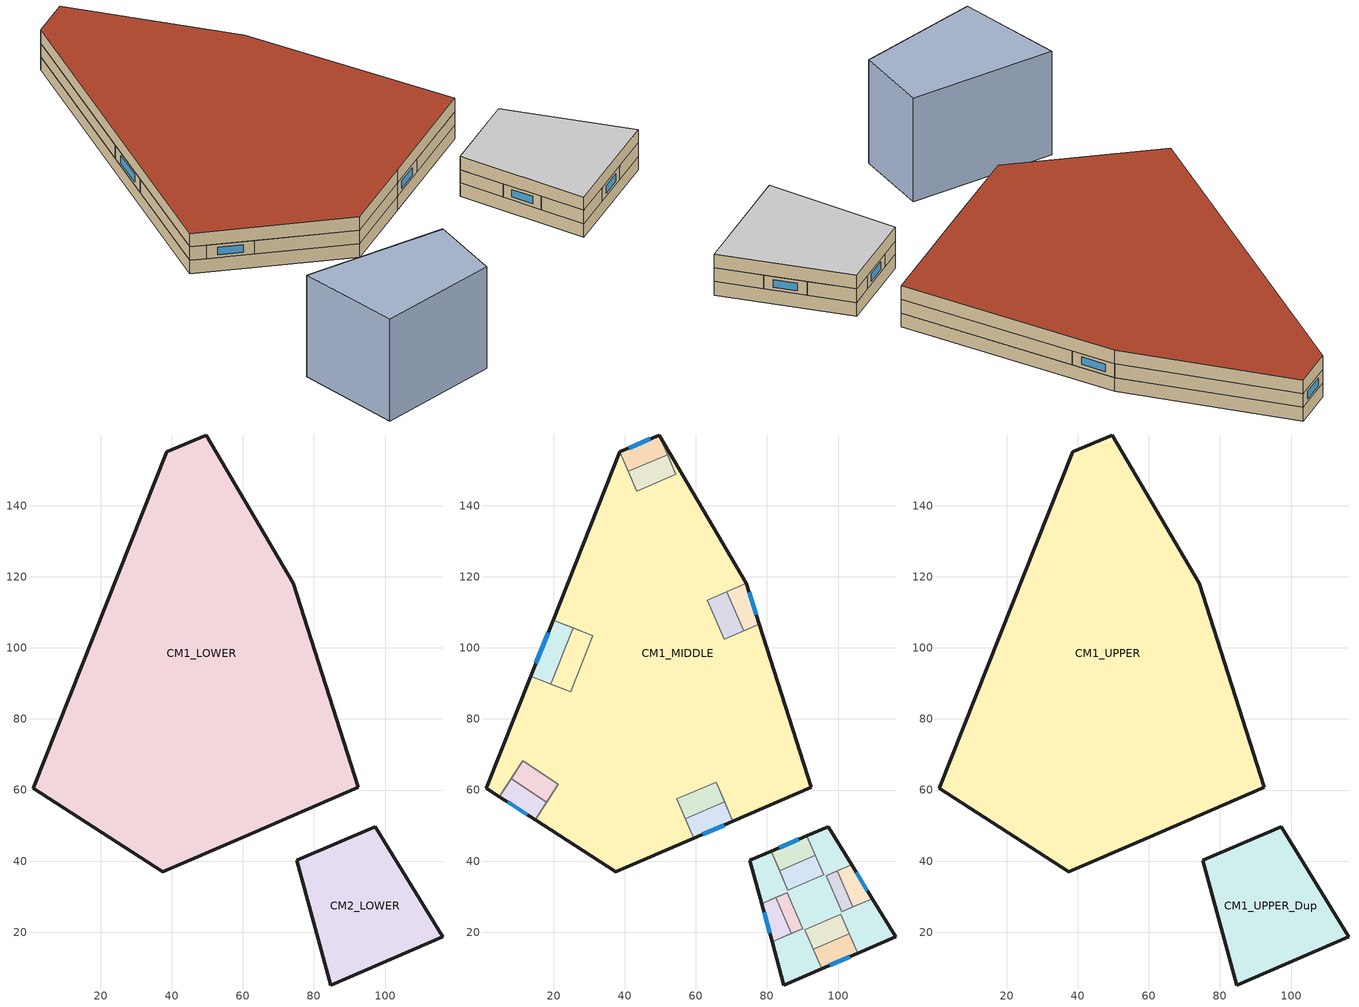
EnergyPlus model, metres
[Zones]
CM1_LOWER
 floor ground (Exterior Floor): 1.08,60.5 38.63,155.14 49.65,159.9 74.19,118.21 92.47,60.75 37.39,36.96 z20.52
 wall outside (Exterior Wall): 59.42,46.48 92.47,60.75 74.19,118.21 49.65,159.9 38.63,155.14 1.08,60.5 37.39,36.96 59.42,46.48 z20.52:24.52
CM2_LOWER
 floor ground (Exterior Floor): 84.8,5.15 75.2,40.22 97.23,49.74 116.18,18.71 z20.52
 wall outside (Exterior Wall): 75.2,40.22 84.8,5.15 116.18,18.71 97.23,49.74 75.2,40.22 z20.52:24.52
CM1_MIDDLE
 floor to CM1_LOWER (Interior Floor): 1.08,60.5 13.6,92.05 24.75,87.62 31.01,103.4 19.86,107.82 38.63,155.14 43.39,144.13 54.41,148.89 49.65,159.9 74.19,118.21 63.17,113.46 67.93,102.44 77.85,106.72 92.47,60.75 70.44,51.24 65.68,62.25 54.66,57.5 59.42,46.48 37.39,36.96 14.81,51.6 21.33,61.67 11.26,68.2 4.74,58.13 z24.52
 wall outside (Exterior Wall): 70.44,51.24 92.47,60.75 77.85,106.72 / 14.81,51.6 37.39,36.96 59.42,46.48 / 13.6,92.05 1.08,60.5 4.74,58.13 / 38.63,155.14 19.86,107.82 / 74.19,118.21 49.65,159.9 z24.52:28.52
 wall to CM1_NE_OUTER (Interior Wall): 63.17,113.46 74.19,118.21 / 77.85,106.72 67.93,102.44 z24.52:28.52
 wall to CM1_NE_INNER (Interior Wall): 67.93,102.44 63.17,113.46 z24.52:28.52
 wall to CM1_SE_OUTER (Interior Wall): 65.68,62.25 70.44,51.24 / 59.42,46.48 54.66,57.5 z24.52:28.52
 wall to CM1_SE_INNER (Interior Wall): 54.66,57.5 65.68,62.25 z24.52:28.52
 wall to CM1_SW_OUTER (Interior Wall): 21.33,61.67 14.81,51.6 / 4.74,58.13 11.26,68.2 z24.52:28.52
 wall to CM1_SW_INNER (Interior Wall): 11.26,68.2 21.33,61.67 z24.52:28.52
 wall to CM1_NW_OUTER (Interior Wall): 24.75,87.62 13.6,92.05 / 19.86,107.82 31.01,103.4 z24.52:28.52
 wall to CM1_NW_INNER (Interior Wall): 31.01,103.4 24.75,87.62 z24.52:28.52
 wall to CM1_N_OUTER (Interior Wall): 43.39,144.13 38.63,155.14 / 49.65,159.9 54.41,148.89 z24.52:28.52
 wall to CM1_N_INNER (Interior Wall): 54.41,148.89 43.39,144.13 z24.52:28.52
CM1_MIDDLE_Dup
 floor to CM2_LOWER (Interior Floor): 81.46,17.33 90.02,21.03 85.66,31.12 78.53,28.04 75.2,40.22 81.16,42.8 85.92,31.78 96.02,36.14 91.26,47.16 97.23,49.74 103.81,38.96 96.68,35.88 101.04,25.78 109.6,29.48 116.18,18.71 105.54,14.11 100.78,25.13 90.68,20.77 95.44,9.75 84.8,5.15 z24.52
 wall outside (Exterior Wall): 81.16,42.8 75.2,40.22 78.53,28.04 / 103.81,38.96 97.23,49.74 91.26,47.16 / 105.54,14.11 116.18,18.71 109.6,29.48 / 81.46,17.33 84.8,5.15 95.44,9.75 z24.52:28.52
 wall to CM2_N_OUTER (Interior Wall): 91.26,47.16 96.02,36.14 85.92,31.78 81.16,42.8 z24.52:28.52
 wall to CM2_E_OUTER (Interior Wall): 96.68,35.88 103.81,38.96 / 109.6,29.48 101.04,25.78 z24.52:28.52
 wall to CM2_E_INNER (Interior Wall): 101.04,25.78 96.68,35.88 z24.52:28.52
 wall to CM2_S_OUTER (Interior Wall): 100.78,25.13 105.54,14.11 / 95.44,9.75 90.68,20.77 z24.52:28.52
 wall to CM2_S_INNER (Interior Wall): 90.68,20.77 100.78,25.13 z24.52:28.52
 wall to CM2_W_OUTER (Interior Wall): 90.02,21.03 81.46,17.33 / 78.53,28.04 85.66,31.12 z24.52:28.52
 wall to CM2_W_INNER (Interior Wall): 85.66,31.12 90.02,21.03 z24.52:28.52
 ceiling to CM1_UPPER_Dup (Interior Ceiling): 84.8,5.15 116.18,18.71 97.23,49.74 75.2,40.22 z32.52
CM1_N_INNER
 floor to CM1_LOWER (Interior Floor): 43.39,144.13 41.01,149.64 52.03,154.39 54.41,148.89 z24.52
 wall to CM1_N_OUTER (Air Wall): 52.03,154.39 41.01,149.64 z24.52:28.52
CM1_N_OUTER
 floor to CM1_LOWER (Interior Floor): 41.01,149.64 38.63,155.14 49.65,159.9 52.03,154.39 z24.52
 wall outside (Exterior Wall): 49.65,159.9 38.63,155.14 z24.52:28.52
 window (Exterior Window): 47.16,158.83 41.12,156.22 z25.42:27.62
CM1_NE_INNER
 floor to CM1_LOWER (Interior Floor): 67.93,102.44 63.17,113.46 68.68,115.84 73.44,104.82 z24.52
 wall to CM1_NE_OUTER (Air Wall): 73.44,104.82 68.68,115.84 z24.52:28.52
CM1_NE_OUTER
 floor to CM1_LOWER (Interior Floor): 73.44,104.82 68.68,115.84 74.19,118.21 77.85,106.72 z24.52
 wall outside (Exterior Wall): 77.85,106.72 74.19,118.21 z24.52:28.52
 window (Exterior Window): 77.02,109.32 75.02,115.62 z25.42:27.62
CM1_SE_INNER
 floor to CM1_LOWER (Interior Floor): 57.04,51.99 54.66,57.5 65.68,62.25 68.06,56.75 z24.52
 wall to CM1_SE_OUTER (Air Wall): 57.04,51.99 68.06,56.75 z24.52:28.52
CM1_SE_OUTER
 floor to CM1_LOWER (Interior Floor): 59.42,46.48 57.04,51.99 68.06,56.75 70.44,51.24 z24.52
 wall outside (Exterior Wall): 59.42,46.48 70.44,51.24 z24.52:28.52
 window (Exterior Window): 61.91,47.56 67.95,50.16 z25.42:27.62
CM1_SW_INNER
 floor to CM1_LOWER (Interior Floor): 8,63.16 11.26,68.2 21.33,61.67 18.07,56.64 z24.52
 wall to CM1_SW_OUTER (Air Wall): 8,63.16 18.07,56.64 z24.52:28.52
CM1_SW_OUTER
 floor to CM1_LOWER (Interior Floor): 4.74,58.13 8,63.16 18.07,56.64 14.81,51.6 z24.52
 wall outside (Exterior Wall): 4.74,58.13 14.81,51.6 z24.52:28.52
 window (Exterior Window): 7.01,56.65 12.53,53.08 z25.42:27.62
CM1_NW_INNER
 floor to CM1_LOWER (Interior Floor): 19.18,89.83 25.44,105.61 31.01,103.4 24.75,87.62 z24.52
 wall to CM1_NW_OUTER (Air Wall): 25.44,105.61 19.18,89.83 z24.52:28.52
CM1_NW_OUTER
 floor to CM1_LOWER (Interior Floor): 13.6,92.05 19.86,107.82 25.44,105.61 19.18,89.83 z24.52
 wall outside (Exterior Wall): 19.86,107.82 13.6,92.05 z24.52:28.52
 window (Exterior Window): 18.44,104.25 15.01,95.61 z25.42:27.62
CM2_S_INNER
 floor to CM2_LOWER (Interior Floor): 93.06,15.26 90.68,20.77 100.78,25.13 103.16,19.62 z24.52
 wall to CM2_S_OUTER (Air Wall): 93.06,15.26 103.16,19.62 z24.52:28.52
CM2_S_OUTER
 floor to CM2_LOWER (Interior Floor): 95.44,9.75 93.06,15.26 103.16,19.62 105.54,14.11 z24.52
 wall outside (Exterior Wall): 95.44,9.75 105.54,14.11 z24.52:28.52
 window (Exterior Window): 97.72,10.74 103.25,13.12 z25.42:27.62
CM2_E_INNER
 floor to CM2_LOWER (Interior Floor): 96.68,35.88 99.79,37.23 104.16,27.13 101.04,25.78 z24.52
 wall to CM2_E_OUTER (Air Wall): 104.16,27.13 99.79,37.23 z24.52:28.52
CM2_E_OUTER
 floor to CM2_LOWER (Interior Floor): 104.16,27.13 99.79,37.23 103.81,38.96 109.6,29.48 z24.52
 wall outside (Exterior Wall): 109.6,29.48 103.81,38.96 z24.52:28.52
 window (Exterior Window): 108.29,31.63 105.12,36.82 z25.42:27.62
CM2_N_INNER
 floor to CM2_LOWER (Interior Floor): 83.54,37.29 81.16,42.8 91.26,47.16 93.64,41.65 z24.52
 wall outside (Exterior Wall): 91.26,47.16 81.16,42.8 z24.52:28.52
 wall to CM2_N_OUTER (Air Wall): 83.54,37.29 93.64,41.65 z24.52:28.52
 window (Exterior Window): 88.98,46.17 83.45,43.78 z25.42:27.62
CM2_N_OUTER
 floor to CM2_LOWER (Interior Floor): 85.92,31.78 83.54,37.29 93.64,41.65 96.02,36.14 z24.52
CM2_W_INNER
 floor to CM2_LOWER (Interior Floor): 82.54,29.78 85.66,31.12 90.02,21.03 86.91,19.68 z24.52
 wall to CM2_W_OUTER (Air Wall): 82.54,29.78 86.91,19.68 z24.52:28.52
CM2_W_OUTER
 floor to CM2_LOWER (Interior Floor): 81.46,17.33 78.53,28.04 82.54,29.78 86.91,19.68 z24.52
 wall outside (Exterior Wall): 78.53,28.04 81.46,17.33 z24.52:28.52
 window (Exterior Window): 79.19,25.62 80.8,19.75 z25.42:27.62
CM1_UPPER
 floor to CM1_MIDDLE (Interior Floor): 1.08,60.5 38.63,155.14 49.65,159.9 74.19,118.21 92.47,60.75 37.39,36.96 z28.52
 wall outside (Exterior Wall): 37.39,36.96 59.42,46.48 92.47,60.75 74.19,118.21 49.65,159.9 38.63,155.14 1.08,60.5 37.39,36.96 z28.52:32.52
 roof outside (Exterior Roof): 37.39,36.96 92.47,60.75 74.19,118.21 49.65,159.9 38.63,155.14 1.08,60.5 z32.52
CM1_UPPER_Dup
 floor to CM1_MIDDLE_Dup (Interior Floor): 84.8,5.15 75.2,40.22 97.23,49.74 116.18,18.71 z28.52
 wall outside (Exterior Wall): 75.2,40.22 84.8,5.15 116.18,18.71 97.23,49.74 75.2,40.22 z28.52:32.52
shading: 36.29,-10.79 40.32,9.52 / 40.32,9.52 0.76,17.26 / 0.76,17.26 1.79,-12 / 1.79,-12 36.29,-10.79 z10.24:40.52; 1.79,-12 0.76,17.26 40.32,9.52 36.29,-10.79 z10.24; 1.79,-12 36.29,-10.79 40.32,9.52 0.76,17.26 z40.52
[Building]
6952bdb6-57c0-4def-b8eb-792d998f5fb4.idf: North Axis {deg}=0; Terrain=City; Solar Distribution or maybe FullExterior=FullInteriorAndExteriorWithReflections
[Site:Location]
CARDIFF	GBR: -3.34, 0, 10
[SizingPeriod:DesignDay] Day of Month=21; Dry-Bulb Temperature Range Modifier Type=DefaultMultipliers; Barometric Pressure {Pa}=11377; Rain {Yes/No}=No; Snow on ground {Yes/No}=No; Daylight Savings Time Indicator=No; Solar Model Indicator=ASHRAEClearSky
Name | Month | Day Type | Maximum Dry-Bulb Temperature {C} | Daily Dry-Bulb Temperature Range {C} | Humidity Condition Type | Wetbulb or Dewpoint at Maximum Dry-Bulb {C} | Wind Speed {m/s} design conditions vs. traditional 6.71 m/s (15 mph) | Wind Direction {Degrees; N=0, S=180} | Clearness {0.0 to 1.1} | Enthalpy at Maximum Dry-Bulb {J/kg}
Ann Htg 99.6% Condns DB | 2 | WinterDesignDay | -1.1 | 0 | Wetbulb | -1.1 | 5.65889 | 146 | 0
Ann Hum_n 99.6% Condns DP=>MCDB | 2 | WinterDesignDay | -1.1 | 0 | Dewpoint | 0 | 5.65889 | 146 | 0
Ann Htg Wind 99.6% Condns WS=>MCDB | 2 | WinterDesignDay | 5.5 | 0 | Wetbulb | 5.5 | 12.3467 | 146 | 0
Ann Clg .4% Condns DB=>MWB | 8 | SummerDesignDay | 23.9 | 7.74 | Wetbulb | 11.931 | 5.65889 | 188 | 1.2
Ann Clg .4% Condns WB=>MDB | 8 | SummerDesignDay | 23.7 | 7.74 | Wetbulb | 18 | 5.65889 | 188 | 1.2
Ann Clg .4% Condns DP=>MDB | 8 | SummerDesignDay | 23.9 | 7.74 | Dewpoint | 0 | 5.65889 | 188 | 1.2
Ann Clg .4% Condns Enth=>MDB | 8 | SummerDesignDay | 21.7 | 7.74 | Enthalpy |  | 5.65889 | 188 | 1.2 | 356522
[Construction]
EXTERIOR WALL: M01 100mm brick, M15 200mm heavyweight concrete, I02 50mm insulation board, F04 Wall air space resistance, G01a 19mm gypsum board
EXTERIOR FLOOR: I02 50mm insulation board, M15 200mm heavyweight concrete
INTERIOR CEILING; EXTERIOR ROOF: M11 100mm lightweight concrete, F05 Ceiling air space resistance, F16 Acoustic tile
INTERIOR WALL: G01a 19mm gypsum board, F04 Wall air space resistance, G01a 19mm gypsum board
INTERIOR FLOOR: F16 Acoustic tile, F05 Ceiling air space resistance, M11 100mm lightweight concrete
AIR WALL: Air Wall Material
EXTERIOR WINDOW: Clear 3mm, Air 13mm, Clear 3mm
[Material]
M01 100MM BRICK: MediumRough, 0.1016, 0.89, 1920, 790, 0.9, 0.7, 0.7
M15 200MM HEAVYWEIGHT CONCRETE: MediumRough, 0.2032, 1.95, 2240, 900, 0.9, 0.7, 0.7
I02 50MM INSULATION BOARD: MediumRough, 0.0508, 0.03, 43, 1210, 0.9, 0.7, 0.7
G01A 19MM GYPSUM BOARD: MediumSmooth, 0.019, 0.16, 800, 1090, 0.9, 0.4, 0.4
M11 100MM LIGHTWEIGHT CONCRETE: MediumRough, 0.1016, 0.53, 1280, 840, 0.9, 0.5, 0.5
F16 ACOUSTIC TILE: MediumSmooth, 0.0191, 0.06, 368, 590, 0.9, 0.3, 0.3
AIR WALL MATERIAL: MediumSmooth, 0.01, 0.6, 800, 1000, 0.95, 0.7, 0.7
[Material:AirGap]
F04 WALL AIR SPACE RESISTANCE: 0.15
F05 CEILING AIR SPACE RESISTANCE: 0.18
[WindowMaterial:Glazing]
CLEAR 3MM: SpectralAverage, 0.003, 0.837, 0.075, 0, 0.898, 0.081, 0, 0, 0.84, 0.84, 0.9, 1, No
[WindowMaterial:Gas]
AIR 13MM: Air, 0.0127
[Zone] Type=1
CM1_LOWER; CM1_MIDDLE; CM1_UPPER; CM2_LOWER; CM1_MIDDLE_Dup; CM1_UPPER_Dup; CM1_N_INNER; CM1_N_OUTER; CM1_NE_INNER; CM1_NE_OUTER; CM1_SE_INNER; CM1_SE_OUTER; CM1_SW_INNER; CM1_SW_OUTER; CM1_NW_INNER; CM1_NW_OUTER; CM2_S_INNER; CM2_S_OUTER; CM2_E_INNER; CM2_E_OUTER; CM2_N_INNER; CM2_N_OUTER; CM2_W_INNER; CM2_W_OUTER
[HVACTemplate:Zone:IdealLoadsAirSystem] Heating Supply Air Temp {C}=40; Max Heating Supply Air Humidity Ratio {kg-H2O/kg-air}=0.008; Min Cooling Supply Air Humidity Ratio {kg-H2O/kg-air}=0.0085; Cooling Limit=LimitFlowRate; Maximum Cooling Air Flow Rate {m3/s}=autosize; Dehumidification Control Type=None; Humidification Control Type=None; Outdoor Air Method=DetailedSpecification; Outdoor Air Economizer Type=DifferentialDryBulb
Name | Template Thermostat | Design Specification Outdoor Air Object
CM1_LOWER | CM1_LOWER_HVAC | CM1_LOWEROutdoorAirCntrl
CM1_MIDDLE | CM1_MIDDLE_HVAC | CM1_MIDDLEOutdoorAirCntrl
CM1_UPPER | CM1_UPPER_HVAC | CM1_UPPEROutdoorAirCntrl
CM2_LOWER | CM2_LOWER_HVAC | CM2_LOWEROutdoorAirCntrl
CM1_MIDDLE_Dup | CM1_MIDDLE_Dup_HVAC | CM1_MIDDLE_DupOutdoorAirCntrl
CM1_UPPER_Dup | CM1_UPPER_Dup_HVAC | CM1_UPPER_DupOutdoorAirCntrl
CM1_N_INNER | CM1_N_INNER_HVAC | CM1_N_INNEROutdoorAirCntrl
CM1_N_OUTER | CM1_N_OUTER_HVAC | CM1_N_OUTEROutdoorAirCntrl
CM1_NE_INNER | CM1_NE_INNER_HVAC | CM1_NE_INNEROutdoorAirCntrl
CM1_NE_OUTER | CM1_NE_OUTER_HVAC | CM1_NE_OUTEROutdoorAirCntrl
CM1_SE_INNER | CM1_SE_INNER_HVAC | CM1_SE_INNEROutdoorAirCntrl
CM1_SE_OUTER | CM1_SE_OUTER_HVAC | CM1_SE_OUTEROutdoorAirCntrl
CM1_SW_INNER | CM1_SW_INNER_HVAC | CM1_SW_INNEROutdoorAirCntrl
CM1_SW_OUTER | CM1_SW_OUTER_HVAC | CM1_SW_OUTEROutdoorAirCntrl
CM1_NW_INNER | CM1_NW_INNER_HVAC | CM1_NW_INNEROutdoorAirCntrl
CM1_NW_OUTER | CM1_NW_OUTER_HVAC | CM1_NW_OUTEROutdoorAirCntrl
CM2_S_INNER | CM2_S_INNER_HVAC | CM2_S_INNEROutdoorAirCntrl
CM2_S_OUTER | CM2_S_OUTER_HVAC | CM2_S_OUTEROutdoorAirCntrl
CM2_E_INNER | CM2_E_INNER_HVAC | CM2_E_INNEROutdoorAirCntrl
CM2_E_OUTER | CM2_E_OUTER_HVAC | CM2_E_OUTEROutdoorAirCntrl
CM2_N_INNER | CM2_N_INNER_HVAC | CM2_N_INNEROutdoorAirCntrl
CM2_N_OUTER | CM2_N_OUTER_HVAC | CM2_N_OUTEROutdoorAirCntrl
CM2_W_INNER | CM2_W_INNER_HVAC | CM2_W_INNEROutdoorAirCntrl
CM2_W_OUTER | CM2_W_OUTER_HVAC | CM2_W_OUTEROutdoorAirCntrl
[HVACTemplate:Thermostat] Heating Setpoint Schedule=Medium Office HtgSetp; Constant Heating Setpoint {C}=''; Cooling Setpoint Schedule=Medium Office ClgSetp; Constant Cooling Setpoint {C}=''
CM1_LOWER_HVAC; CM1_MIDDLE_HVAC; CM1_UPPER_HVAC; CM2_LOWER_HVAC; CM1_MIDDLE_Dup_HVAC; CM1_UPPER_Dup_HVAC; CM1_N_INNER_HVAC; CM1_N_OUTER_HVAC; CM1_NE_INNER_HVAC; CM1_NE_OUTER_HVAC; CM1_SE_INNER_HVAC; CM1_SE_OUTER_HVAC; CM1_SW_INNER_HVAC; CM1_SW_OUTER_HVAC; CM1_NW_INNER_HVAC; CM1_NW_OUTER_HVAC; CM2_S_INNER_HVAC; CM2_S_OUTER_HVAC; CM2_E_INNER_HVAC; CM2_E_OUTER_HVAC; CM2_N_INNER_HVAC; CM2_N_OUTER_HVAC; CM2_W_INNER_HVAC; CM2_W_OUTER_HVAC
[DesignSpecification:OutdoorAir] Outdoor Air Method=Sum; Outdoor Air Flow per Person {m3/s-person}=0.0023595; Outdoor Air Flow per Zone Floor Area {m3/s-m2}=0.000304801; Outdoor Air Flow per Zone {m3/s}=0; Outdoor Air Flow Air Changes per Hour {1/hr}=0
CM1_LOWEROutdoorAirCntrl; CM1_MIDDLEOutdoorAirCntrl; CM1_UPPEROutdoorAirCntrl; CM2_LOWEROutdoorAirCntrl; CM1_MIDDLE_DupOutdoorAirCntrl; CM1_UPPER_DupOutdoorAirCntrl; CM1_N_INNEROutdoorAirCntrl; CM1_N_OUTEROutdoorAirCntrl; CM1_NE_INNEROutdoorAirCntrl; CM1_NE_OUTEROutdoorAirCntrl; CM1_SE_INNEROutdoorAirCntrl; CM1_SE_OUTEROutdoorAirCntrl; CM1_SW_INNEROutdoorAirCntrl; CM1_SW_OUTEROutdoorAirCntrl; CM1_NW_INNEROutdoorAirCntrl; CM1_NW_OUTEROutdoorAirCntrl; CM2_S_INNEROutdoorAirCntrl; CM2_S_OUTEROutdoorAirCntrl; CM2_E_INNEROutdoorAirCntrl; CM2_E_OUTEROutdoorAirCntrl; CM2_N_INNEROutdoorAirCntrl; CM2_N_OUTEROutdoorAirCntrl; CM2_W_INNEROutdoorAirCntrl; CM2_W_OUTEROutdoorAirCntrl
[ElectricEquipment] Schedule=Medium Office Bldg Equip; Design Level Calculation Method=Watts/Area; Watts per Zone Floor Area {W/m2}=7.64241
Name | Zone or ZoneList
CM1_LOWERElectricEquipment | CM1_LOWER
CM1_MIDDLEElectricEquipment | CM1_MIDDLE
CM1_UPPERElectricEquipment | CM1_UPPER
CM2_LOWERElectricEquipment | CM2_LOWER
CM1_MIDDLE_DupElectricEquipment | CM1_MIDDLE_Dup
CM1_UPPER_DupElectricEquipment | CM1_UPPER_Dup
CM1_N_INNERElectricEquipment | CM1_N_INNER
CM1_N_OUTERElectricEquipment | CM1_N_OUTER
CM1_NE_INNERElectricEquipment | CM1_NE_INNER
CM1_NE_OUTERElectricEquipment | CM1_NE_OUTER
CM1_SE_INNERElectricEquipment | CM1_SE_INNER
CM1_SE_OUTERElectricEquipment | CM1_SE_OUTER
CM1_SW_INNERElectricEquipment | CM1_SW_INNER
CM1_SW_OUTERElectricEquipment | CM1_SW_OUTER
CM1_NW_INNERElectricEquipment | CM1_NW_INNER
CM1_NW_OUTERElectricEquipment | CM1_NW_OUTER
CM2_S_INNERElectricEquipment | CM2_S_INNER
CM2_S_OUTERElectricEquipment | CM2_S_OUTER
CM2_E_INNERElectricEquipment | CM2_E_INNER
CM2_E_OUTERElectricEquipment | CM2_E_OUTER
CM2_N_INNERElectricEquipment | CM2_N_INNER
CM2_N_OUTERElectricEquipment | CM2_N_OUTER
CM2_W_INNERElectricEquipment | CM2_W_INNER
CM2_W_OUTERElectricEquipment | CM2_W_OUTER
[People] Number of People Schedule=Medium Office Bldg Occ; Number of People Calculation Method=People/Area; People per Zone Floor Area {person/m2}=0.0565108; Fraction Radiant=0.3; Activity Level Schedule=Medium Office Activity
Name | Zone or ZoneList
CM1_LOWEROfficePeople | CM1_LOWER
CM1_MIDDLEOfficePeople | CM1_MIDDLE
CM1_UPPEROfficePeople | CM1_UPPER
CM2_LOWEROfficePeople | CM2_LOWER
CM1_MIDDLE_DupOfficePeople | CM1_MIDDLE_Dup
CM1_UPPER_DupOfficePeople | CM1_UPPER_Dup
CM1_N_INNEROfficePeople | CM1_N_INNER
CM1_N_OUTEROfficePeople | CM1_N_OUTER
CM1_NE_INNEROfficePeople | CM1_NE_INNER
CM1_NE_OUTEROfficePeople | CM1_NE_OUTER
CM1_SE_INNEROfficePeople | CM1_SE_INNER
CM1_SE_OUTEROfficePeople | CM1_SE_OUTER
CM1_SW_INNEROfficePeople | CM1_SW_INNER
CM1_SW_OUTEROfficePeople | CM1_SW_OUTER
CM1_NW_INNEROfficePeople | CM1_NW_INNER
CM1_NW_OUTEROfficePeople | CM1_NW_OUTER
CM2_S_INNEROfficePeople | CM2_S_INNER
CM2_S_OUTEROfficePeople | CM2_S_OUTER
CM2_E_INNEROfficePeople | CM2_E_INNER
CM2_E_OUTEROfficePeople | CM2_E_OUTER
CM2_N_INNEROfficePeople | CM2_N_INNER
CM2_N_OUTEROfficePeople | CM2_N_OUTER
CM2_W_INNEROfficePeople | CM2_W_INNER
CM2_W_OUTEROfficePeople | CM2_W_OUTER
[Lights] Schedule=Office Bldg Light; Design Level Calculation Method=Watts/Area; Watts per Zone Floor Area {W/m2}=11.8404
Name | Zone or ZoneList
CM1_LOWEROfficeLights | CM1_LOWER
CM1_MIDDLEOfficeLights | CM1_MIDDLE
CM1_UPPEROfficeLights | CM1_UPPER
CM2_LOWEROfficeLights | CM2_LOWER
CM1_MIDDLE_DupOfficeLights | CM1_MIDDLE_Dup
CM1_UPPER_DupOfficeLights | CM1_UPPER_Dup
CM1_N_INNEROfficeLights | CM1_N_INNER
CM1_N_OUTEROfficeLights | CM1_N_OUTER
CM1_NE_INNEROfficeLights | CM1_NE_INNER
CM1_NE_OUTEROfficeLights | CM1_NE_OUTER
CM1_SE_INNEROfficeLights | CM1_SE_INNER
CM1_SE_OUTEROfficeLights | CM1_SE_OUTER
CM1_SW_INNEROfficeLights | CM1_SW_INNER
CM1_SW_OUTEROfficeLights | CM1_SW_OUTER
CM1_NW_INNEROfficeLights | CM1_NW_INNER
CM1_NW_OUTEROfficeLights | CM1_NW_OUTER
CM2_S_INNEROfficeLights | CM2_S_INNER
CM2_S_OUTEROfficeLights | CM2_S_OUTER
CM2_E_INNEROfficeLights | CM2_E_INNER
CM2_E_OUTEROfficeLights | CM2_E_OUTER
CM2_N_INNEROfficeLights | CM2_N_INNER
CM2_N_OUTEROfficeLights | CM2_N_OUTER
CM2_W_INNEROfficeLights | CM2_W_INNER
CM2_W_OUTEROfficeLights | CM2_W_OUTER
[ZoneInfiltration:DesignFlowRate] Schedule=Medium Office Infil Quarter On; Design Flow Rate Calculation Method=Flow/Area; Flow per Zone Floor Area {m3/s-m2}=0.000226568
Name | Zone or ZoneList
CM1_LOWER_Infiltration | CM1_LOWER
CM1_MIDDLE_Infiltration | CM1_MIDDLE
CM1_UPPER_Infiltration | CM1_UPPER
CM2_LOWER_Infiltration | CM2_LOWER
CM1_MIDDLE_Dup_Infiltration | CM1_MIDDLE_Dup
CM1_UPPER_Dup_Infiltration | CM1_UPPER_Dup
CM1_N_INNER_Infiltration | CM1_N_INNER
CM1_N_OUTER_Infiltration | CM1_N_OUTER
CM1_NE_INNER_Infiltration | CM1_NE_INNER
CM1_NE_OUTER_Infiltration | CM1_NE_OUTER
CM1_SE_INNER_Infiltration | CM1_SE_INNER
CM1_SE_OUTER_Infiltration | CM1_SE_OUTER
CM1_SW_INNER_Infiltration | CM1_SW_INNER
CM1_SW_OUTER_Infiltration | CM1_SW_OUTER
CM1_NW_INNER_Infiltration | CM1_NW_INNER
CM1_NW_OUTER_Infiltration | CM1_NW_OUTER
CM2_S_INNER_Infiltration | CM2_S_INNER
CM2_S_OUTER_Infiltration | CM2_S_OUTER
CM2_E_INNER_Infiltration | CM2_E_INNER
CM2_E_OUTER_Infiltration | CM2_E_OUTER
CM2_N_INNER_Infiltration | CM2_N_INNER
CM2_N_OUTER_Infiltration | CM2_N_OUTER
CM2_W_INNER_Infiltration | CM2_W_INNER
CM2_W_OUTER_Infiltration | CM2_W_OUTER
[ZoneMixing] Schedule=ALWAYS ON; Design Flow Rate Calculation Method=Flow/Zone; Delta Temperature=0
Name | Zone | Design Flow Rate {m3/s} | Source Zone
CM1_N_INNERCM1_N_OUTERAirMix0 | CM1_N_INNER | 4.6224 | CM1_N_OUTER
CM1_N_OUTERCM1_N_INNERAirMix0 | CM1_N_OUTER | 4.6224 | CM1_N_INNER
CM1_NE_INNERCM1_NE_OUTERAirMix0 | CM1_NE_INNER | 4.6224 | CM1_NE_OUTER
CM1_NE_OUTERCM1_NE_INNERAirMix0 | CM1_NE_OUTER | 4.6224 | CM1_NE_INNER
CM1_SE_INNERCM1_SE_OUTERAirMix0 | CM1_SE_INNER | 4.6224 | CM1_SE_OUTER
CM1_SE_OUTERCM1_SE_INNERAirMix0 | CM1_SE_OUTER | 4.6224 | CM1_SE_INNER
CM1_SW_INNERCM1_SW_OUTERAirMix0 | CM1_SW_INNER | 4.6224 | CM1_SW_OUTER
CM1_SW_OUTERCM1_SW_INNERAirMix0 | CM1_SW_OUTER | 4.6224 | CM1_SW_INNER
CM1_NW_INNERCM1_NW_OUTERAirMix0 | CM1_NW_INNER | 6.53706 | CM1_NW_OUTER
CM1_NW_OUTERCM1_NW_INNERAirMix0 | CM1_NW_OUTER | 6.53706 | CM1_NW_INNER
CM2_S_INNERCM2_S_OUTERAirMix0 | CM2_S_INNER | 4.2372 | CM2_S_OUTER
CM2_S_OUTERCM2_S_INNERAirMix0 | CM2_S_OUTER | 4.2372 | CM2_S_INNER
CM2_E_INNERCM2_E_OUTERAirMix0 | CM2_E_INNER | 4.2372 | CM2_E_OUTER
CM2_E_OUTERCM2_E_INNERAirMix0 | CM2_E_OUTER | 4.2372 | CM2_E_INNER
CM2_N_INNERCM2_N_OUTERAirMix0 | CM2_N_INNER | 4.2372 | CM2_N_OUTER
CM2_N_OUTERCM2_N_INNERAirMix0 | CM2_N_OUTER | 4.2372 | CM2_N_INNER
CM2_W_INNERCM2_W_OUTERAirMix0 | CM2_W_INNER | 4.2372 | CM2_W_OUTER
CM2_W_OUTERCM2_W_INNERAirMix0 | CM2_W_OUTER | 4.2372 | CM2_W_INNER
[Schedule:Year]
MEDIUM OFFICE BLDG OCC: Schedule:Week:Daily {cc8d6e51-368d-451a-9b6a-4139d773ba0e}, 1, 1, 1, 3, Schedule:Week:Daily {ff233f80-dcaf-4b18-966b-1bf7394c094d}, 1, 4, 12, 31
MEDIUM OFFICE HTGSETP: Schedule:Week:Daily {ecb93216-4e3a-48b3-b436-2bda810a97af}, 1, 1, 1, 3, Schedule:Week:Daily {7658c4fb-bb29-427e-bf3f-5def4335bcf1}, 1, 4, 12, 31
OFFICE BLDG LIGHT: Schedule:Week:Daily {77782ce5-1a70-49a7-b72d-db0988271982}, 1, 1, 1, 3, Schedule:Week:Daily {1558189b-593c-4115-b061-465417357844}, 1, 4, 12, 31
MEDIUM OFFICE CLGSETP: Schedule:Week:Daily {8e0b014c-04b7-4e6c-a258-14b421fd36f8}, 1, 1, 1, 3, Schedule:Week:Daily {edd3bcc3-8268-4813-9843-1db4b5a04d2a}, 1, 4, 12, 31
MEDIUM OFFICE BLDG EQUIP: Schedule:Week:Daily {6e8d415d-8fa0-48d6-ac4d-d47d8b98405b}, 1, 1, 1, 3, Schedule:Week:Daily {2f904850-a863-4ee8-bc0d-29bfee0f8749}, 1, 4, 12, 31
MEDIUM OFFICE ACTIVITY: Schedule:Week:Daily {28c29561-b365-4a14-8672-9021b01eb02f}, 1, 1, 12, 31
MEDIUM OFFICE INFIL QUARTER ON: Schedule:Week:Daily {10ec3e5a-5294-46cc-8ada-f12e209007b8}, 1, 1, 1, 3, Schedule:Week:Daily {20898e88-71dc-48a1-8bf4-30a1d78b98f6}, 1, 4, 12, 31
ALWAYS ON: Schedule:Week:Daily {c1fbc509-bd2c-4eac-bbfe-959d5c6e26d5}, 1, 1, 12, 31
[Schedule:Week:Daily]
SCHEDULE:WEEK:DAILY {CC8D6E51-368D-451A-9B6A-4139D773BA0E}: Medium Office Bldg Occ Default Schedule, Medium Office Bldg Occ Default Schedule, Medium Office Bldg Occ Default Schedule, Medium Office Bldg Occ Default Schedule, Medium Office Bldg Occ Default Schedule, Medium Office Bldg Occ Default Schedule, Medium Office Bldg Occ Rule 2 Day Schedule, Medium Office Bldg Occ Default Schedule, Medium Office Bldg Occ Summer Design Day, Medium Office Bldg Occ Winter Design Day, Medium Office Bldg Occ Default Schedule, Medium Office Bldg Occ Default Schedule
SCHEDULE:WEEK:DAILY {FF233F80-DCAF-4B18-966B-1BF7394C094D}: Medium Office Bldg Occ Rule 1 Day Schedule, Medium Office Bldg Occ Default Schedule, Medium Office Bldg Occ Default Schedule, Medium Office Bldg Occ Default Schedule, Medium Office Bldg Occ Default Schedule, Medium Office Bldg Occ Default Schedule, Medium Office Bldg Occ Rule 2 Day Schedule, Medium Office Bldg Occ Default Schedule, Medium Office Bldg Occ Summer Design Day, Medium Office Bldg Occ Winter Design Day, Medium Office Bldg Occ Default Schedule, Medium Office Bldg Occ Default Schedule
SCHEDULE:WEEK:DAILY {ECB93216-4E3A-48B3-B436-2BDA810A97AF}: Medium Office HtgSetp Default Schedule, Medium Office HtgSetp Default Schedule, Medium Office HtgSetp Default Schedule, Medium Office HtgSetp Default Schedule, Medium Office HtgSetp Default Schedule, Medium Office HtgSetp Default Schedule, Medium Office HtgSetp Rule 2 Day Schedule, Medium Office HtgSetp Default Schedule, Medium Office HtgSetp Summer Design Day, Medium Office HtgSetp Winter Design Day, Medium Office HtgSetp Default Schedule, Medium Office HtgSetp Default Schedule
SCHEDULE:WEEK:DAILY {7658C4FB-BB29-427E-BF3F-5DEF4335BCF1}: Medium Office HtgSetp Rule 1 Day Schedule, Medium Office HtgSetp Default Schedule, Medium Office HtgSetp Default Schedule, Medium Office HtgSetp Default Schedule, Medium Office HtgSetp Default Schedule, Medium Office HtgSetp Default Schedule, Medium Office HtgSetp Rule 2 Day Schedule, Medium Office HtgSetp Default Schedule, Medium Office HtgSetp Summer Design Day, Medium Office HtgSetp Winter Design Day, Medium Office HtgSetp Default Schedule, Medium Office HtgSetp Default Schedule
SCHEDULE:WEEK:DAILY {77782CE5-1A70-49A7-B72D-DB0988271982}: Office Bldg Light Default Schedule, Office Bldg Light Default Schedule, Office Bldg Light Default Schedule, Office Bldg Light Default Schedule, Office Bldg Light Default Schedule, Office Bldg Light Default Schedule, Office Bldg Light Rule 2 Day Schedule, Office Bldg Light Default Schedule, Office Bldg Light Summer Design Day, Office Bldg Light Winter Design Day, Office Bldg Light Default Schedule, Office Bldg Light Default Schedule
SCHEDULE:WEEK:DAILY {1558189B-593C-4115-B061-465417357844}: Office Bldg Light Rule 1 Day Schedule, Office Bldg Light Default Schedule, Office Bldg Light Default Schedule, Office Bldg Light Default Schedule, Office Bldg Light Default Schedule, Office Bldg Light Default Schedule, Office Bldg Light Rule 2 Day Schedule, Office Bldg Light Default Schedule, Office Bldg Light Summer Design Day, Office Bldg Light Winter Design Day, Office Bldg Light Default Schedule, Office Bldg Light Default Schedule
SCHEDULE:WEEK:DAILY {8E0B014C-04B7-4E6C-A258-14B421FD36F8}: Medium Office ClgSetp Default Schedule, Medium Office ClgSetp Default Schedule, Medium Office ClgSetp Default Schedule, Medium Office ClgSetp Default Schedule, Medium Office ClgSetp Default Schedule, Medium Office ClgSetp Default Schedule, Medium Office ClgSetp Rule 2 Day Schedule, Medium Office ClgSetp Default Schedule, Medium Office ClgSetp Summer Design Day, Medium Office ClgSetp Winter Design Day, Medium Office ClgSetp Default Schedule, Medium Office ClgSetp Default Schedule
SCHEDULE:WEEK:DAILY {EDD3BCC3-8268-4813-9843-1DB4B5A04D2A}: Medium Office ClgSetp Rule 1 Day Schedule, Medium Office ClgSetp Default Schedule, Medium Office ClgSetp Default Schedule, Medium Office ClgSetp Default Schedule, Medium Office ClgSetp Default Schedule, Medium Office ClgSetp Default Schedule, Medium Office ClgSetp Rule 2 Day Schedule, Medium Office ClgSetp Default Schedule, Medium Office ClgSetp Summer Design Day, Medium Office ClgSetp Winter Design Day, Medium Office ClgSetp Default Schedule, Medium Office ClgSetp Default Schedule
SCHEDULE:WEEK:DAILY {6E8D415D-8FA0-48D6-AC4D-D47D8B98405B}: Medium Office Bldg Equip Default Schedule, Medium Office Bldg Equip Default Schedule, Medium Office Bldg Equip Default Schedule, Medium Office Bldg Equip Default Schedule, Medium Office Bldg Equip Default Schedule, Medium Office Bldg Equip Default Schedule, Medium Office Bldg Equip Rule 2 Day Schedule, Medium Office Bldg Equip Default Schedule, Medium Office Bldg Equip Summer Design Day, Medium Office Bldg Equip Winter Design Day, Medium Office Bldg Equip Default Schedule, Medium Office Bldg Equip Default Schedule
SCHEDULE:WEEK:DAILY {2F904850-A863-4EE8-BC0D-29BFEE0F8749}: Medium Office Bldg Equip Rule 1 Day Schedule, Medium Office Bldg Equip Default Schedule, Medium Office Bldg Equip Default Schedule, Medium Office Bldg Equip Default Schedule, Medium Office Bldg Equip Default Schedule, Medium Office Bldg Equip Default Schedule, Medium Office Bldg Equip Rule 2 Day Schedule, Medium Office Bldg Equip Default Schedule, Medium Office Bldg Equip Summer Design Day, Medium Office Bldg Equip Winter Design Day, Medium Office Bldg Equip Default Schedule, Medium Office Bldg Equip Default Schedule
SCHEDULE:WEEK:DAILY {28C29561-B365-4A14-8672-9021B01EB02F}: Medium Office Activity Default Schedule, Medium Office Activity Default Schedule, Medium Office Activity Default Schedule, Medium Office Activity Default Schedule, Medium Office Activity Default Schedule, Medium Office Activity Default Schedule, Medium Office Activity Default Schedule, Medium Office Activity Default Schedule, Medium Office Activity Summer Design Day, Medium Office Activity Winter Design Day, Medium Office Activity Default Schedule, Medium Office Activity Default Schedule
SCHEDULE:WEEK:DAILY {10EC3E5A-5294-46CC-8ADA-F12E209007B8}: Medium Office Infil Quarter On Default Schedule, Medium Office Infil Quarter On Default Schedule, Medium Office Infil Quarter On Default Schedule, Medium Office Infil Quarter On Default Schedule, Medium Office Infil Quarter On Default Schedule, Medium Office Infil Quarter On Default Schedule, Medium Office Infil Quarter On Rule 2 Day Schedule, Medium Office Infil Quarter On Default Schedule, Medium Office Infil Quarter On Summer Design Day, Medium Office Infil Quarter On Winter Design Day, Medium Office Infil Quarter On Default Schedule, Medium Office Infil Quarter On Default Schedule
SCHEDULE:WEEK:DAILY {20898E88-71DC-48A1-8BF4-30A1D78B98F6}: Medium Office Infil Quarter On Rule 1 Day Schedule, Medium Office Infil Quarter On Default Schedule, Medium Office Infil Quarter On Default Schedule, Medium Office Infil Quarter On Default Schedule, Medium Office Infil Quarter On Default Schedule, Medium Office Infil Quarter On Default Schedule, Medium Office Infil Quarter On Rule 2 Day Schedule, Medium Office Infil Quarter On Default Schedule, Medium Office Infil Quarter On Summer Design Day, Medium Office Infil Quarter On Winter Design Day, Medium Office Infil Quarter On Default Schedule, Medium Office Infil Quarter On Default Schedule
SCHEDULE:WEEK:DAILY {C1FBC509-BD2C-4EAC-BBFE-959D5C6E26D5}: Always On Default Schedule, Always On Default Schedule, Always On Default Schedule, Always On Default Schedule, Always On Default Schedule, Always On Default Schedule, Always On Default Schedule, Always On Default Schedule, Always On Summer Design Day, Always On Winter Design Day, Always On Default Schedule, Always On Default Schedule
[Schedule:Day:Interval]
MEDIUM OFFICE BLDG OCC DEFAULT SCHEDULE: No, 06:00, 0, 07:00, 0.1, 08:00, 0.2, 12:00, 0.95, 13:00, 0.5, 17:00, 0.95, 18:00, 0.7, 20:00, 0.4, 22:00, 0.1, 24:00, 0.05
MEDIUM OFFICE BLDG OCC RULE 2 DAY SCHEDULE: No, 06:00, 0, 08:00, 0.1, 14:00, 0.5, 17:00, 0.1, 24:00, 0
MEDIUM OFFICE BLDG OCC SUMMER DESIGN DAY: No, 06:00, 0, 22:00, 1, 24:00, 0.05
MEDIUM OFFICE BLDG OCC WINTER DESIGN DAY; MEDIUM OFFICE BLDG OCC RULE 1 DAY SCHEDULE; OFFICE BLDG LIGHT WINTER DESIGN DAY; MEDIUM OFFICE BLDG EQUIP WINTER DESIGN DAY: No, 24:00, 0
MEDIUM OFFICE HTGSETP DEFAULT SCHEDULE: No, 06:00, 15.6, 22:00, 21, 24:00, 15.6
MEDIUM OFFICE HTGSETP RULE 2 DAY SCHEDULE: No, 06:00, 15.6, 18:00, 21, 24:00, 15.6
MEDIUM OFFICE HTGSETP SUMMER DESIGN DAY; MEDIUM OFFICE HTGSETP RULE 1 DAY SCHEDULE: No, 24:00, 15.6
MEDIUM OFFICE HTGSETP WINTER DESIGN DAY: No, 24:00, 21
OFFICE BLDG LIGHT DEFAULT SCHEDULE: No, 05:00, 0.05, 07:00, 0.1, 08:00, 0.3, 17:00, 0.9, 18:00, 0.7, 20:00, 0.5, 22:00, 0.3, 23:00, 0.1, 24:00, 0.05
OFFICE BLDG LIGHT RULE 2 DAY SCHEDULE: No, 06:00, 0.05, 08:00, 0.1, 14:00, 0.5, 17:00, 0.15, 24:00, 0.05
OFFICE BLDG LIGHT SUMMER DESIGN DAY; MEDIUM OFFICE BLDG EQUIP SUMMER DESIGN DAY; MEDIUM OFFICE INFIL QUARTER ON RULE 1 DAY SCHEDULE; ALWAYS ON DEFAULT SCHEDULE; ALWAYS ON SUMMER DESIGN DAY; ALWAYS ON WINTER DESIGN DAY: No, 24:00, 1
OFFICE BLDG LIGHT RULE 1 DAY SCHEDULE: No, 24:00, 0.05
MEDIUM OFFICE CLGSETP DEFAULT SCHEDULE; MEDIUM OFFICE CLGSETP SUMMER DESIGN DAY: No, 06:00, 26.7, 22:00, 24, 24:00, 26.7
MEDIUM OFFICE CLGSETP RULE 2 DAY SCHEDULE: No, 06:00, 26.7, 18:00, 24, 24:00, 26.7
MEDIUM OFFICE CLGSETP WINTER DESIGN DAY; MEDIUM OFFICE CLGSETP RULE 1 DAY SCHEDULE: No, 24:00, 26.7
MEDIUM OFFICE BLDG EQUIP DEFAULT SCHEDULE: No, 08:00, 0.4, 12:00, 0.9, 13:00, 0.8, 17:00, 0.9, 18:00, 0.8, 20:00, 0.6, 22:00, 0.5, 24:00, 0.4
MEDIUM OFFICE BLDG EQUIP RULE 2 DAY SCHEDULE: No, 06:00, 0.3, 08:00, 0.4, 14:00, 0.5, 17:00, 0.35, 24:00, 0.3
MEDIUM OFFICE BLDG EQUIP RULE 1 DAY SCHEDULE: No, 24:00, 0.3
MEDIUM OFFICE ACTIVITY DEFAULT SCHEDULE; MEDIUM OFFICE ACTIVITY SUMMER DESIGN DAY; MEDIUM OFFICE ACTIVITY WINTER DESIGN DAY: No, 24:00, 120
MEDIUM OFFICE INFIL QUARTER ON DEFAULT SCHEDULE; MEDIUM OFFICE INFIL QUARTER ON SUMMER DESIGN DAY: No, 06:00, 1, 22:00, 0.25, 24:00, 1
MEDIUM OFFICE INFIL QUARTER ON RULE 2 DAY SCHEDULE; MEDIUM OFFICE INFIL QUARTER ON WINTER DESIGN DAY: No, 06:00, 1, 18:00, 0.25, 24:00, 1
